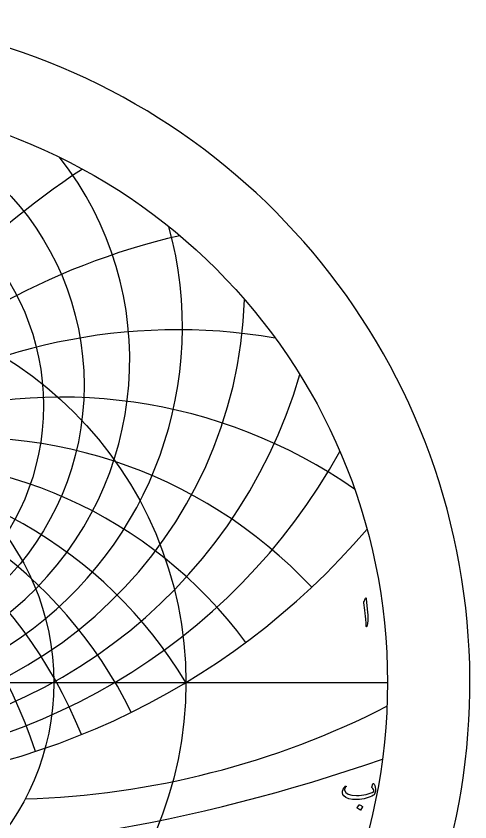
# Model space of a CAD drawing. Header units: millimetres. Extents: x -68 to 68, y -68 to 70.
# Drawn here: x 21.8 to 68.5, y -14.3 to 68.4 of the extents above; entities that cross this region are included whole.
import ezdxf

# ---------------------------------------------------------------- set-up
doc = ezdxf.new("R2010")
doc.units = ezdxf.units.MM
for name, color, linetype in [('CUT_OUTER', 1, 'Continuous'), ('ENGRAVE', 7, 'Continuous'), ('ENGRAVE_FINE', 8, 'Continuous'), ('TEXT', 5, 'Continuous')]:
    doc.layers.add(name, color=color, linetype=linetype)

msp = doc.modelspace()

# ---------------------------------------------------------------- linework, layer by layer
at = {"layer": 'CUT_OUTER'}
msp.add_arc((-0.0002, -0.0002), 68.4749, 142.031029, 87.802838, dxfattribs=at)
at = {"layer": 'ENGRAVE'}
msp.add_lwpolyline([(-60, 0), (60, 0)], dxfattribs=at)
for centre, radius in [((0, 0), 60), ((0, 30.5267), 28.8119), ((0, 28.4297), 24.6479), ((0, 0), 39.2754), ((0, 0), 25.7092)]:
    msp.add_circle(centre, radius, dxfattribs=at)
for centre, radius, start, end in [((0, 33.1668), 33.5095, 141.718907, 38.281093), ((0, 36.5225), 38.9247, 164.685177, 15.314823), ((0, 40.8535), 45.3284, 181.913604, 358.086396), ((0, 46.5669), 53.1394, 196.338996, 343.661004), ((0, 54.3373), 63.0444, 209.053083, 330.946917), ((0, -23.599), 45.82, 31, 149), ((0, -23.599), 45.82, 31, 149), ((0, 65.3652), 76.2572, 220.600865, 319.399135), ((20.2283, 75.4931), 87.4697, 271.6642, 297.008641)]:
    msp.add_arc(centre, radius, start, end, dxfattribs=at)
at = {"layer": 'ENGRAVE_FINE'}
for centre, radius, start, end in [((79.3625, -23.599), 91.6399, 123.607306, 171.50045), ((79.3625, -23.599), 91.6399, 123.607306, 171.50045), ((54.6061, -23.599), 71.2832, 102.921112, 168.472415), ((54.6061, -23.599), 71.2832, 102.921112, 168.472415), ((38.4475, -23.599), 59.8137, 80.357428, 165.262972), ((38.4475, -23.599), 59.8137, 80.357428, 165.262972), ((-26.4542, -23.599), 52.9083, 18.193224, 124.752734), ((-26.4542, -23.599), 52.9083, 18.193224, 124.752734), ((26.4542, -23.599), 52.9083, 55.247266, 161.806776), ((26.4542, -23.599), 52.9083, 55.247266, 161.806776), ((-16.6771, -23.599), 48.7606, 21.978404, 136.786876), ((-16.6771, -23.599), 48.7606, 21.978404, 136.786876), ((16.6771, -23.599), 48.7606, 43.213124, 158.021596), ((16.6771, -23.599), 48.7606, 43.213124, 158.021596), ((-8.0793, -23.599), 46.5268, 26.199525, 143.422298), ((-8.0793, -23.599), 46.5268, 26.199525, 143.422298), ((8.0793, -23.599), 46.5268, 36.577702, 153.800475), ((8.0793, -23.599), 46.5268, 36.577702, 153.800475), ((0, 163.4083), 181.3071, 250.847985, 289.152015)]:
    msp.add_arc(centre, radius, start, end, dxfattribs=at)
at = {"layer": 'TEXT'}
for points in [[(57.7043, 8.5831), (57.745, 8.6618), (57.7777, 8.6895), (57.8025, 8.6661), (57.8192, 8.5916), (57.9172, 7.5484), (57.9755, 6.9081), (57.9885, 6.3966), (57.9563, 6.0139), (57.8789, 5.76), (57.8647, 5.7392), (57.8522, 5.728), (57.8413, 5.7264), (57.832, 5.7344), (57.8246, 5.7469), (57.8192, 5.7632), (57.816, 5.7831), (57.815, 5.8068), (57.815, 5.9912), (57.8065, 6.1868), (57.7894, 6.3936), (57.7639, 6.6116), (57.7583, 6.6685), (57.7415, 6.8224), (57.7136, 7.0731), (57.6745, 7.4206), (57.5808, 8.1913), (57.5787, 8.2323), (57.5808, 8.2701), (57.5872, 8.3047), (57.5978, 8.3361)], [(58.5917, -10.399), (58.6203, -10.4349), (58.6465, -10.4746), (58.6703, -10.5179), (58.6917, -10.565), (58.7107, -10.6156), (58.7274, -10.6694), (58.7416, -10.7263), (58.7535, -10.7865), (58.7689, -10.9073), (58.7726, -11.027), (58.7646, -11.1457), (58.7449, -11.2634), (58.7151, -11.3682), (58.6768, -11.4529), (58.63, -11.5173), (58.5746, -11.5614), (58.399, -11.6543), (58.2127, -11.7371), (58.0158, -11.8097), (57.8082, -11.8723), (57.5899, -11.9242), (57.3611, -11.9649), (57.1216, -11.9944), (56.8714, -12.0128), (56.4025, -12.008), (56.0177, -11.9425), (55.7169, -11.8164), (55.5003, -11.6296), (55.4114, -11.4835), (55.3704, -11.3262), (55.3773, -11.1577), (55.4322, -10.9781), (55.4507, -10.9394), (55.4721, -10.8998), (55.4964, -10.8595), (55.5237, -10.8184), (55.5539, -10.7765), (55.5871, -10.7338), (55.6231, -10.6903), (55.6621, -10.646), (55.6751, -10.6334), (55.6887, -10.6257), (55.7028, -10.6228), (55.7175, -10.6247), (55.7273, -10.6284), (55.7356, -10.6353), (55.7422, -10.6454), (55.7473, -10.6587), (55.7497, -10.6712), (55.7483, -10.6832), (55.7433, -10.6947), (55.7345, -10.7056), (55.698, -10.7489), (55.6653, -10.7939), (55.6363, -10.8405), (55.611, -10.8887), (55.5937, -10.9347), (55.5844, -10.9791), (55.5831, -11.022), (55.5897, -11.0632), (55.7228, -11.3041), (55.9729, -11.4731), (56.3402, -11.5702), (56.8246, -11.5955), (57.0908, -11.5853), (57.3446, -11.563), (57.5858, -11.5288), (57.8146, -11.4827), (58.0311, -11.4245), (58.2356, -11.3544), (58.4281, -11.2723), (58.6087, -11.1782), (58.5911, -11.0904), (58.5512, -10.993), (58.4889, -10.886), (58.4043, -10.7694), (58.4016, -10.7583), (58.4022, -10.7375), (58.4059, -10.7072), (58.4128, -10.6672), (58.4147, -10.6632), (58.416, -10.6598), (58.4168, -10.6569), (58.4171, -10.6545), (58.4309, -10.6002), (58.4511, -10.5395), (58.4778, -10.4724), (58.5108, -10.399), (58.5254, -10.3766), (58.5438, -10.3692), (58.5658, -10.3766), (58.5917, -10.399)], [(57.1056, -12.5663), (57.1109, -12.561), (57.1184, -12.5578), (57.1279, -12.5568), (57.1397, -12.5578), (57.2224, -12.5914), (57.3004, -12.6323), (57.3736, -12.6808), (57.442, -12.7367), (57.4486, -12.7452), (57.4516, -12.7537), (57.4508, -12.7622), (57.4462, -12.7707), (57.2461, -13.0943), (57.2387, -13.1021), (57.2291, -13.1039), (57.2174, -13.0999), (57.2035, -13.0901), (57.1915, -13.0816), (57.1727, -13.0688), (57.1468, -13.0518), (57.1141, -13.0305), (57.0739, -13.0049), (57.0258, -12.9751), (56.9696, -12.941), (56.9055, -12.9027), (56.8969, -12.8963), (56.8927, -12.89), (56.8927, -12.8836), (56.8969, -12.8772)]]:
    msp.add_lwpolyline(points, close=True, dxfattribs=at)

doc.saveas('drawing.dxf')
